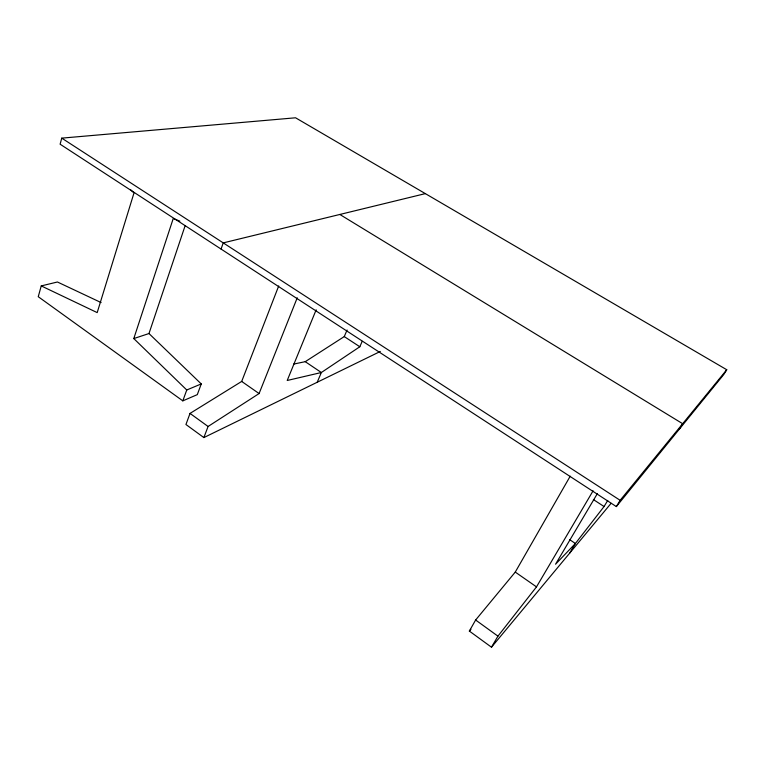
<?xml version="1.0" encoding="UTF-8"?>
<svg xmlns="http://www.w3.org/2000/svg" width="765" height="765" viewBox="0 0 765 765"><rect width="100%" height="100%" fill="white"/><g stroke="black" fill="none" stroke-linecap="round" stroke-linejoin="round"><path stroke-width="1.15" d="M61.755 138.14L60.119 144.203L616.341 506.583L723.824 374.458L726.75 369.734L295.558 117.791L61.755 138.14L620.138 500.31L726.75 369.734M101.114 302.577L57.432 281.998L41.243 285.919L38.25 296.705L182.816 400.86L197.303 394.635L201.252 383.934L148.984 333.54L133.789 338.57L186.756 389.987L182.816 400.86M133.789 338.57L173.234 218.551L179.861 221.133M148.984 333.54L185.149 225.627M221.056 249.055L223.246 242.888L425.34 193.621M278.699 285.957L241.692 381.429L190.026 413.416L185.943 424.508L203.873 437.58L380.329 351.441M203.873 437.58L208.08 426.478L259.086 393.554L297.25 297.776M316.155 309.825L287.21 380.482L321.348 372.517L359.818 346.755L362.189 341.343M317.217 382.242L321.348 372.517L305.245 361.673L293.597 364.092M305.245 361.673L344.26 336.581L347.071 330.021M611.092 503.322L491.484 647.209L469.356 631.077L475.629 620.013L515.266 572.086L570.212 476.193M491.484 647.209L497.939 636.155L536.495 586.879L593.085 490.814M597.35 493.626L555.562 564.216L575.395 543.504L604.063 506.535L607.735 500.425M569.581 553.267L575.395 543.504L569.619 539.612M616.341 506.583L620.138 500.31M679.368 429.108L682.676 423.714L339.842 214.468M469.356 631.077L470.953 629.299M186.756 389.987L201.252 383.934M41.243 285.919L97.193 312.608L133.99 192.971L130.576 189.701M344.26 336.581L359.818 346.755M593.382 499.555L604.063 506.535M241.692 381.429L259.086 393.554M515.266 572.086L536.495 586.879M190.026 413.416L208.08 426.478M475.629 620.013L497.939 636.155"/></g></svg>
